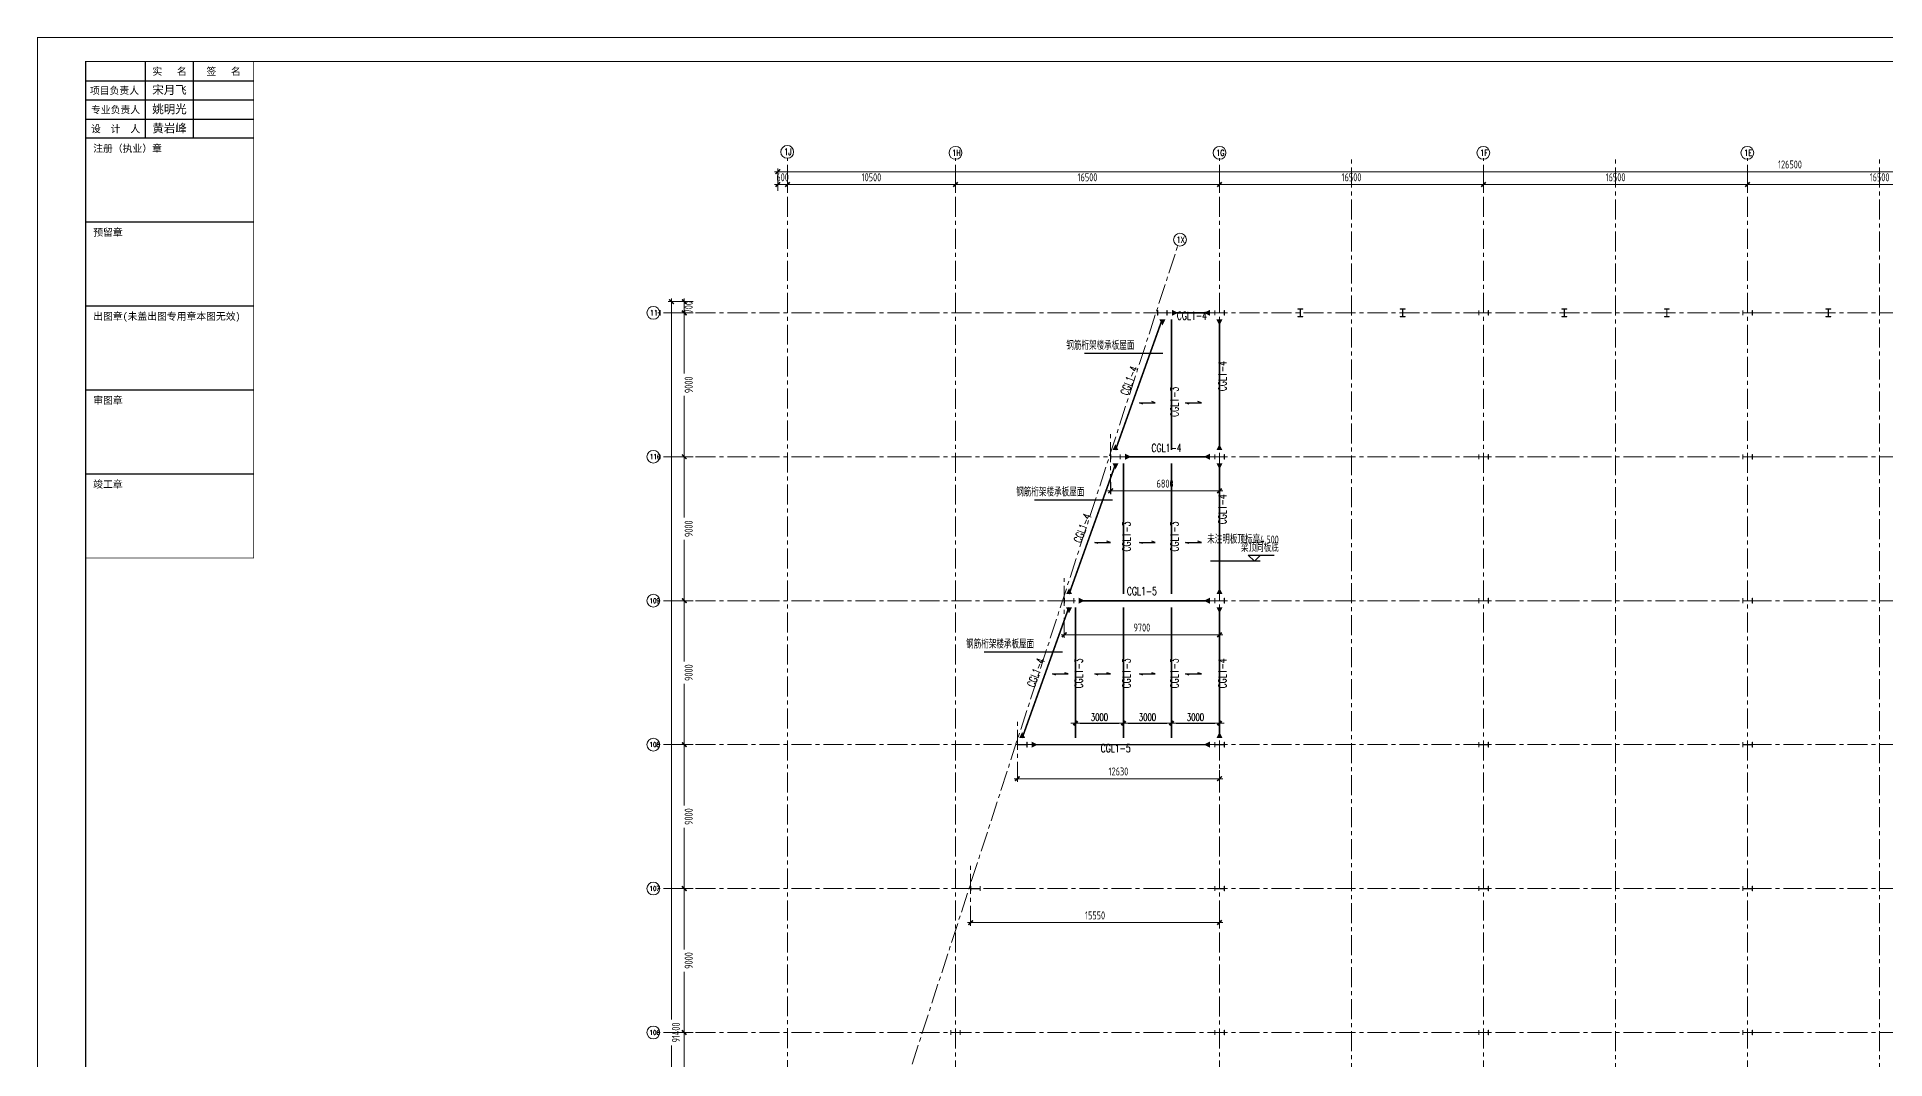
# Model space of a CAD drawing. Extents: x -1201378 to 2367219, y -619313 to 244905.
# Drawn here: x 944244 to 1059733, y 180991 to 244905 of the extents above; entities that cross this region are included whole.
import ezdxf
from ezdxf.enums import TextEntityAlignment as Align

# ---------------------------------------------------------------- set-up
doc = ezdxf.new("R2010")
doc.units = 0
doc.header["$LTSCALE"] = 1000
doc.linetypes.add('CENTER', pattern=[2, 1.25, -0.25, 0.25, -0.25])
doc.layers.get('0').update_dxf_attribs({"linetype": 'CONTINUOUS'})
doc.layers.get('Defpoints').update_dxf_attribs({"linetype": 'CONTINUOUS'})
for name, color, linetype in [('0-cxFrame', 155, 'CONTINUOUS'), ('qianming', 155, 'CONTINUOUS'), ('S-BG', 131, 'CONTINUOUS'), ('S-SLAB-TXT', 2, 'CONTINUOUS')]:
    doc.layers.add(name, color=color, linetype=linetype)
for name, color, linetype, lineweight in [('0-cxText', 131, 'CONTINUOUS', 25), ('S-axis', 111, 'CONTINUOUS', 0), ('S-bea', 40, 'CONTINUOUS', 0), ('S-col', 2, 'CONTINUOUS', 0), ('S-dim', 81, 'CONTINUOUS', 0), ('S-dote', 5, 'CENTER', 0), ('THIN', 7, 'CONTINUOUS', 0), ('柱间支撑', 6, 'CENTER', 0)]:
    doc.layers.add(name, color=color, linetype=linetype, lineweight=lineweight)
doc.styles.add('_TCH_AXIS', font='COMPLEX', dxfattribs={"bigfont": 'GBCBIG'})
doc.styles.add('cx_biaoti', font='')
doc.styles.add('cx_tuming', font='simhei.ttf')
doc.styles.add('cx_tuqian1', font='')
doc.styles.add('SS1', font='tj-romans1.shx', dxfattribs={"width": 0.7, "bigfont": 'tj-hztxt1.shx'})
doc.styles.add('TSSD_Dimension', font='tssdeng.shx', dxfattribs={"width": 0.7, "bigfont": 'hztxt.shx'})
doc.styles.add('TSSD_Label', font='tssdeng.shx', dxfattribs={"width": 0.7, "bigfont": 'hztxt.shx'})
doc.styles.add('TSSD_Rein', font='tj-romans1.shx', dxfattribs={"width": 0.7, "bigfont": 'tj-hztxt.shx'})
doc.styles.add('图框宋体', font='', dxfattribs={"width": 0.75})
doc.styles.add('黑体', font='simhei.ttf', dxfattribs={"width": 0.8})
doc.styles.get('cx_biaoti').set_extended_font_data('SimSun')
doc.styles.get('cx_tuqian1').set_extended_font_data('SimSun')
doc.styles.get('图框宋体').set_extended_font_data('SimSun')
doc.dimstyles.new('S-150-ARCHI', dxfattribs={"dimscale": 150, "dimtxt": 3, "dimasz": 2, "dimexe": 2, "dimexo": 2, "dimgap": 1, "dimtad": 1, "dimdec": 0, "dimzin": 0, "dimdsep": 46, "dimtxsty": 'SS1', "dimblk1": 'TT', "dimblk2": 'TT', "dimsah": 1, "dimcen": 1, "dimclrd": 256, "dimclre": 256, "dimclrt": 256, "dimadec": 0, "dimazin": 0, "dimtfac": 1, "dimtdec": 0, "dimtix": 1, "dimtmove": 2, "dimatfit": 0, "dimldrblk": 'TT', "dimfxl": 2, "dimtolj": 1, "dimtzin": 0, "dimarcsym": 0})
doc.dimstyles.new('TSSD_200_200', dxfattribs={"dimtxt": 500, "dimasz": 200, "dimexe": 200, "dimexo": 500, "dimgap": 200, "dimtad": 1, "dimdec": 0, "dimzin": 0, "dimdsep": 46, "dimtxsty": 'TSSD_Dimension', "dimblk": 'ARCHTICK', "dimcen": 0, "dimdle": 200, "dimclrt": 7, "dimadec": 0, "dimazin": 0, "dimtfac": 1, "dimtdec": 0, "dimtix": 1, "dimtmove": 2, "dimatfit": 3, "dimfxl": 1, "dimtolj": 1, "dimtzin": 0, "dimarcsym": 0})

# ---------------------------------------------------------------- blocks, each defined once
blk = doc.blocks.new('zjcx_lan_xinxi(Dragon)')
for p, q in [((7000, -3200), (0, -3200)), ((7000, -6700), (0, -6700)), ((7000, -10200), (0, -10200)), ((7000, -13700), (0, -13700)), ((7000, -17200), (0, -17200))]:
    blk.add_line(p, q)
at = {"const_width": 25}
blk.add_lwpolyline([(0, -20700), (7000, -20700), (7000, 0), (0, 0)], close=True, dxfattribs=at)
for points in [[(2500, -3200), (2500, 0)], [(4500, -3200), (4500, 0)], [(0, -800), (7000, -800)], [(0, -1600), (7000, -1600)], [(0, -2400), (7000, -2400)]]:
    blk.add_lwpolyline(points)
for points in [[(7000, -3200), (7000, 0)], [(0, -3200), (7000, -3200)], [(0, -20700), (7000, -20700), (7000, -3200)], [(0, -20700), (7000, -20700)]]:
    blk.add_lwpolyline(points, dxfattribs=at)
at = {"style": '图框宋体'}
for s, p in [('实   名', (3500, -400)), ('签   名', (5750, -400)), ('项目负责人', (1204, -1200)), ('专业负责人', (1250, -2000)), ('设  计  人', (1250, -2800))]:
    blk.add_text(s, height=300, dxfattribs=at).set_placement(p, align=Align.MIDDLE)
for s, p in [('注册（执业）章', (318, -3771)), ('预留章', (318, -7271)), ('出图章(未盖出图专用章本图无效)', (318, -10771)), ('审图章', (318, -14271)), ('竣工章', (318, -17771))]:
    blk.add_text(s, height=300, dxfattribs=at).set_placement(p)
blk = doc.blocks.new('T-信息(Dragon)')
at = {"layer": '0-cxFrame'}
blk.add_blockref('zjcx_lan_xinxi(Dragon)', (0, 0), dxfattribs=at)
at = {"layer": 'qianming', "color": 3, "style": 'cx_biaoti'}
for s, p in [('宋月飞', (3497, -1185)), ('姚明光', (3497, -1985)), ('黄岩峰', (3497, -2785))]:
    blk.add_text(s, height=350, dxfattribs=at).set_placement(p, align=Align.MIDDLE_CENTER)
blk = doc.blocks.new('TK22.A0 L(Dragon)')
at = {"layer": '0-cxFrame', "color": 7, "const_width": 0.5}
blk.add_lwpolyline([(0, 0), (-1486, 0), (-1486, 841), (0, 841)], close=True, dxfattribs=at)
at = {"layer": '0-cxFrame', "const_width": 0.5}
blk.add_lwpolyline([(-80, 10), (-1466, 10), (-1466, 831), (-80, 831)], close=True, dxfattribs=at)
at = {"layer": '0-cxFrame', "xscale": 0.009999999999999998, "yscale": 0.009999999999999998, "zscale": 0.009999999999999998}
blk.add_blockref('T-信息(Dragon)', (-1466, 831), dxfattribs=at)
at = {"style": '黑体', "flags": 4}
blk.add_attdef('图幅', text='', height=3.3, dxfattribs=at).set_placement((-40, 3), align=Align.RIGHT)
at = {"layer": '0-cxText', "flags": 4}
for tag, height, style, p in [('建设单位', 3.5, 'cx_tuming', (-45, 240)), ('项目名称', 3.5, 'cx_tuming', (-45, 210)), ('子项名称', 3.5, 'cx_tuming', (-45, 180)), ('工程编号', 3.3, 'cx_tuqian1', (-35, 165)), ('图名1', 3.5, 'cx_tuming', (-45, 87)), ('图名2', 3.5, 'cx_tuming', (-45, 79)), ('图名3', 3.5, 'cx_tuming', (-45, 71)), ('出图日期', 3.3, 'cx_tuqian1', (-39, 60)), ('专业', 3.3, 'cx_tuqian1', (-55, 52)), ('图号', 3.3, 'cx_tuqian1', (-55, 44)), ('版次', 3.3, 'cx_tuqian1', (-20, 44))]:
    blk.add_attdef(tag, text='', height=height, dxfattribs=dict(at, style=style)).set_placement(p, align=Align.MIDDLE)
at = {"layer": 'Defpoints', "color": 6, "flags": 4}
for tag, height, style, p in [('tufu', 3.3, '黑体', (-12, 12)), ('dwfname', 4, 'cx_tuqian1', (-80, 3))]:
    blk.add_attdef(tag, text='', height=height, dxfattribs=dict(at, style=style)).set_placement(p, align=Align.RIGHT)
blk = doc.blocks.new('_FZH')
at = {"layer": 'S-col'}
blk.add_lwpolyline([(-0.37, -0.19), (-0.37, 0.19), (-0.36, 0.19), (-0.36, 0), (0.36, 0), (0.36, 0.19), (0.38, 0.19), (0.38, -0.19), (0.36, -0.19), (0.36, -0.01), (-0.36, -0.01), (-0.36, -0.19)], close=True, dxfattribs=at)
blk = doc.blocks.new('w4234324')
at = {"layer": 'S-col', "xscale": 800.0000000000005, "yscale": 800.0000000000005, "zscale": 800.0000000000005}
for p in [(-230523, 831820), (-226954, 831820), (-210454, 831820), (-193954, 831820), (-177454, 831820), (-160954, 831820), (-144454, 831820), (-233454, 822820), (-226954, 822820), (-210454, 822820), (-193954, 822820), (-177454, 822820), (-160954, 822820), (-144454, 822820), (-236354, 813820), (-226954, 813820), (-210454, 813820), (-193954, 813820), (-177454, 813820), (-160954, 813820), (-144454, 813820), (-239284, 804820), (-226954, 804820), (-210454, 804820), (-193954, 804820), (-177454, 804820), (-160954, 804820), (-144454, 804820), (-242204, 795820), (-226954, 795820), (-210454, 795820), (-193954, 795820), (-177454, 795820), (-160954, 795820), (-144454, 795820), (-243454, 786820), (-226954, 786820), (-210454, 786820), (-193954, 786820), (-177454, 786820), (-160954, 786820), (-144454, 786820), (-248054, 777820), (-243454, 777820), (-226954, 777820), (-210454, 777820), (-193954, 777820), (-177454, 777820), (-160954, 777820), (-144454, 777820), (-250954, 768820), (-243454, 768820), (-226954, 768820), (-210454, 768820), (-193954, 768820), (-177454, 768820), (-160954, 768820), (-144454, 768820), (-253754, 759820), (-243454, 759820), (-226954, 759820), (-210454, 759820), (-193954, 759820), (-177454, 759820), (-160954, 759820), (-144454, 759820), (-253954, 750820), (-243454, 750820), (-226954, 750820), (-210454, 750820), (-193954, 750820), (-177454, 750820), (-160954, 750820), (-144454, 750820), (-253954, 741820), (-243454, 741820), (-226954, 741820), (-210454, 741820), (-193954, 741820), (-177454, 741820), (-160954, 741820), (-144454, 741820)]:
    blk.add_blockref('_FZH', p, dxfattribs=at)
blk = doc.blocks.new('_ArchTick')
at = {"color": 0, "linetype": 'ByBlock', "const_width": 0.5}
blk.add_lwpolyline([(-0.71, -0.71), (0.71, 0.71)], dxfattribs=at)
blk = doc.blocks.new('*D2986')
at = {"layer": 'Defpoints', "color": 0, "transparency": 16777216}
for p in [(-215303, 70027), (-214244, 70027), (-214244, 61027)]:
    blk.add_point(p, dxfattribs=at)
at = {"layer": 'S-axis', "color": 0, "lineweight": -2, "transparency": 16777216}
for p, q in [((-214744, 70027), (-215503, 70027)), ((-215303, 70227), (-215303, 66225)), ((-215303, 60827), (-215303, 64829)), ((-214744, 61027), (-215503, 61027))]:
    blk.add_line(p, q, dxfattribs=at)
at = {"layer": 'S-axis', "color": 0, "lineweight": -2, "transparency": 16777216, "xscale": 200, "yscale": 200, "zscale": 200}
for p, rotation in [((-215303, 70027), 90), ((-215303, 61027), 270)]:
    blk.add_blockref('_ArchTick', p, dxfattribs=dict(at, rotation=rotation))
at = {"layer": 'S-axis', "color": 7, "transparency": 16777216, "insert": (-215028, 65527), "char_height": 500, "attachment_point": 5, "rotation": 90, "style": 'TSSD_Dimension'}
blk.add_mtext('\\A1;9000', dxfattribs=at)
blk = doc.blocks.new('*D2987')
at = {"layer": 'Defpoints', "color": 0, "transparency": 16777216}
for p in [(-215303, 79027), (-214244, 79027), (-214244, 70027)]:
    blk.add_point(p, dxfattribs=at)
at = {"layer": 'S-axis', "color": 0, "lineweight": -2, "transparency": 16777216}
for p, q in [((-214744, 79027), (-215503, 79027)), ((-215303, 79227), (-215303, 75225)), ((-215303, 69827), (-215303, 73829)), ((-214744, 70027), (-215503, 70027))]:
    blk.add_line(p, q, dxfattribs=at)
at = {"layer": 'S-axis', "color": 0, "lineweight": -2, "transparency": 16777216, "xscale": 200, "yscale": 200, "zscale": 200}
for p, rotation in [((-215303, 79027), 90), ((-215303, 70027), 270)]:
    blk.add_blockref('_ArchTick', p, dxfattribs=dict(at, rotation=rotation))
at = {"layer": 'S-axis', "color": 7, "transparency": 16777216, "insert": (-215028, 74527), "char_height": 500, "attachment_point": 5, "rotation": 90, "style": 'TSSD_Dimension'}
blk.add_mtext('\\A1;9000', dxfattribs=at)
blk = doc.blocks.new('*D2988')
at = {"layer": 'Defpoints', "color": 0, "transparency": 16777216}
for p in [(-215303, 88027), (-214244, 88027), (-214244, 79027)]:
    blk.add_point(p, dxfattribs=at)
at = {"layer": 'S-axis', "color": 0, "lineweight": -2, "transparency": 16777216}
for p, q in [((-214744, 88027), (-215503, 88027)), ((-215303, 88227), (-215303, 84225)), ((-215303, 78827), (-215303, 82829)), ((-214744, 79027), (-215503, 79027))]:
    blk.add_line(p, q, dxfattribs=at)
at = {"layer": 'S-axis', "color": 0, "lineweight": -2, "transparency": 16777216, "xscale": 200, "yscale": 200, "zscale": 200}
for p, rotation in [((-215303, 88027), 90), ((-215303, 79027), 270)]:
    blk.add_blockref('_ArchTick', p, dxfattribs=dict(at, rotation=rotation))
at = {"layer": 'S-axis', "color": 7, "transparency": 16777216, "insert": (-215028, 83527), "char_height": 500, "attachment_point": 5, "rotation": 90, "style": 'TSSD_Dimension'}
blk.add_mtext('\\A1;9000', dxfattribs=at)
blk = doc.blocks.new('*D2989')
at = {"layer": 'Defpoints', "color": 0, "transparency": 16777216}
for p in [(-215303, 97027), (-214244, 97027), (-214244, 88027)]:
    blk.add_point(p, dxfattribs=at)
at = {"layer": 'S-axis', "color": 0, "lineweight": -2, "transparency": 16777216}
for p, q in [((-214744, 97027), (-215503, 97027)), ((-215303, 97227), (-215303, 93225)), ((-215303, 87827), (-215303, 91829)), ((-214744, 88027), (-215503, 88027))]:
    blk.add_line(p, q, dxfattribs=at)
at = {"layer": 'S-axis', "color": 0, "lineweight": -2, "transparency": 16777216, "xscale": 200, "yscale": 200, "zscale": 200}
for p, rotation in [((-215303, 97027), 90), ((-215303, 88027), 270)]:
    blk.add_blockref('_ArchTick', p, dxfattribs=dict(at, rotation=rotation))
at = {"layer": 'S-axis', "color": 7, "transparency": 16777216, "insert": (-215028, 92527), "char_height": 500, "attachment_point": 5, "rotation": 90, "style": 'TSSD_Dimension'}
blk.add_mtext('\\A1;9000', dxfattribs=at)
blk = doc.blocks.new('*D2990')
at = {"layer": 'Defpoints', "color": 0, "transparency": 16777216}
for p in [(-215303, 106027), (-214244, 106027), (-214244, 97027)]:
    blk.add_point(p, dxfattribs=at)
at = {"layer": 'S-axis', "color": 0, "lineweight": -2, "transparency": 16777216}
for p, q in [((-214744, 106027), (-215503, 106027)), ((-215303, 106227), (-215303, 102225)), ((-215303, 96827), (-215303, 100829)), ((-214744, 97027), (-215503, 97027))]:
    blk.add_line(p, q, dxfattribs=at)
at = {"layer": 'S-axis', "color": 0, "lineweight": -2, "transparency": 16777216, "xscale": 200, "yscale": 200, "zscale": 200}
for p, rotation in [((-215303, 106027), 90), ((-215303, 97027), 270)]:
    blk.add_blockref('_ArchTick', p, dxfattribs=dict(at, rotation=rotation))
at = {"layer": 'S-axis', "color": 7, "transparency": 16777216, "insert": (-215028, 101527), "char_height": 500, "attachment_point": 5, "rotation": 90, "style": 'TSSD_Dimension'}
blk.add_mtext('\\A1;9000', dxfattribs=at)
blk = doc.blocks.new('*D2991')
at = {"layer": 'Defpoints', "color": 0, "transparency": 16777216}
for p in [(-215303, 115027), (-214244, 115027), (-214244, 106027)]:
    blk.add_point(p, dxfattribs=at)
at = {"layer": 'S-axis', "color": 0, "lineweight": -2, "transparency": 16777216}
for p, q in [((-214744, 115027), (-215503, 115027)), ((-215303, 115227), (-215303, 111225)), ((-215303, 105827), (-215303, 109829)), ((-214744, 106027), (-215503, 106027))]:
    blk.add_line(p, q, dxfattribs=at)
at = {"layer": 'S-axis', "color": 0, "lineweight": -2, "transparency": 16777216, "xscale": 200, "yscale": 200, "zscale": 200}
for p, rotation in [((-215303, 115027), 90), ((-215303, 106027), 270)]:
    blk.add_blockref('_ArchTick', p, dxfattribs=dict(at, rotation=rotation))
at = {"layer": 'S-axis', "color": 7, "transparency": 16777216, "insert": (-215028, 110527), "char_height": 500, "attachment_point": 5, "rotation": 90, "style": 'TSSD_Dimension'}
blk.add_mtext('\\A1;9000', dxfattribs=at)
blk = doc.blocks.new('*D2992')
at = {"layer": 'Defpoints', "color": 0, "transparency": 16777216}
for p in [(-215303, 115727), (-214244, 115727), (-214244, 115027)]:
    blk.add_point(p, dxfattribs=at)
at = {"layer": 'S-axis', "color": 0, "lineweight": -2, "transparency": 16777216}
for p, q in [((-214744, 115727), (-215503, 115727)), ((-215303, 114827), (-215303, 115927)), ((-214744, 115027), (-215503, 115027))]:
    blk.add_line(p, q, dxfattribs=at)
at = {"layer": 'S-axis', "color": 0, "lineweight": -2, "transparency": 16777216, "xscale": 200, "yscale": 200, "zscale": 200}
for p, rotation in [((-215303, 115727), 90), ((-215303, 115027), 270)]:
    blk.add_blockref('_ArchTick', p, dxfattribs=dict(at, rotation=rotation))
at = {"layer": 'S-axis', "color": 7, "transparency": 16777216, "insert": (-215028, 115377), "char_height": 500, "attachment_point": 5, "rotation": 90, "style": 'TSSD_Dimension'}
blk.add_mtext('\\A1;700', dxfattribs=at)
blk = doc.blocks.new('*D2993')
at = {"layer": 'Defpoints', "color": 0, "transparency": 16777216}
for p in [(-208858, 123054), (-209458, 122147), (-208858, 122147)]:
    blk.add_point(p, dxfattribs=at)
at = {"layer": 'S-axis', "color": 0, "lineweight": -2, "transparency": 16777216}
for p, q in [((-209458, 123054), (-209658, 123054)), ((-209458, 122647), (-209458, 123254)), ((-209458, 123054), (-208858, 123054)), ((-208858, 122647), (-208858, 123254)), ((-208858, 123054), (-208658, 123054))]:
    blk.add_line(p, q, dxfattribs=at)
at = {"layer": 'S-axis', "color": 0, "lineweight": -2, "transparency": 16777216, "xscale": 200, "yscale": 200, "zscale": 200}
blk.add_blockref('_ArchTick', (-209458, 123054), dxfattribs=at)
at = {"layer": 'S-axis', "color": 0, "lineweight": -2, "transparency": 16777216, "xscale": 200, "yscale": 200, "zscale": 200, "rotation": 180}
blk.add_blockref('_ArchTick', (-208858, 123054), dxfattribs=at)
at = {"layer": 'S-axis', "color": 7, "transparency": 16777216, "insert": (-209158, 123504), "char_height": 500, "attachment_point": 5, "style": 'TSSD_Dimension'}
blk.add_mtext('\\A1;600', dxfattribs=at)
blk = doc.blocks.new('*D2994')
at = {"layer": 'Defpoints', "color": 0, "transparency": 16777216}
for p in [(-198358, 123054), (-208858, 122147), (-198358, 122147)]:
    blk.add_point(p, dxfattribs=at)
at = {"layer": 'S-axis', "color": 0, "lineweight": -2, "transparency": 16777216}
for p, q in [((-209058, 123054), (-198158, 123054)), ((-208858, 122647), (-208858, 123254)), ((-198358, 122647), (-198358, 123254))]:
    blk.add_line(p, q, dxfattribs=at)
at = {"layer": 'S-axis', "color": 0, "lineweight": -2, "transparency": 16777216, "xscale": 200, "yscale": 200, "zscale": 200, "rotation": 180}
blk.add_blockref('_ArchTick', (-208858, 123054), dxfattribs=at)
at = {"layer": 'S-axis', "color": 0, "lineweight": -2, "transparency": 16777216, "xscale": 200, "yscale": 200, "zscale": 200}
blk.add_blockref('_ArchTick', (-198358, 123054), dxfattribs=at)
at = {"layer": 'S-axis', "color": 7, "transparency": 16777216, "insert": (-203608, 123504), "char_height": 500, "attachment_point": 5, "style": 'TSSD_Dimension'}
blk.add_mtext('\\A1;10500', dxfattribs=at)
blk = doc.blocks.new('*D2995')
at = {"layer": 'Defpoints', "color": 0, "transparency": 16777216}
for p in [(-181858, 123054), (-198358, 122147), (-181858, 122147)]:
    blk.add_point(p, dxfattribs=at)
at = {"layer": 'S-axis', "color": 0, "lineweight": -2, "transparency": 16777216}
for p, q in [((-198558, 123054), (-181658, 123054)), ((-198358, 122647), (-198358, 123254)), ((-181858, 122647), (-181858, 123254))]:
    blk.add_line(p, q, dxfattribs=at)
at = {"layer": 'S-axis', "color": 0, "lineweight": -2, "transparency": 16777216, "xscale": 200, "yscale": 200, "zscale": 200, "rotation": 180}
blk.add_blockref('_ArchTick', (-198358, 123054), dxfattribs=at)
at = {"layer": 'S-axis', "color": 0, "lineweight": -2, "transparency": 16777216, "xscale": 200, "yscale": 200, "zscale": 200}
blk.add_blockref('_ArchTick', (-181858, 123054), dxfattribs=at)
at = {"layer": 'S-axis', "color": 7, "transparency": 16777216, "insert": (-190108, 123504), "char_height": 500, "attachment_point": 5, "style": 'TSSD_Dimension'}
blk.add_mtext('\\A1;16500', dxfattribs=at)
blk = doc.blocks.new('*D2996')
at = {"layer": 'Defpoints', "color": 0, "transparency": 16777216}
for p in [(-165358, 123054), (-181858, 122147), (-165358, 122147)]:
    blk.add_point(p, dxfattribs=at)
at = {"layer": 'S-axis', "color": 0, "lineweight": -2, "transparency": 16777216}
for p, q in [((-182058, 123054), (-165158, 123054)), ((-181858, 122647), (-181858, 123254)), ((-165358, 122647), (-165358, 123254))]:
    blk.add_line(p, q, dxfattribs=at)
at = {"layer": 'S-axis', "color": 0, "lineweight": -2, "transparency": 16777216, "xscale": 200, "yscale": 200, "zscale": 200, "rotation": 180}
blk.add_blockref('_ArchTick', (-181858, 123054), dxfattribs=at)
at = {"layer": 'S-axis', "color": 0, "lineweight": -2, "transparency": 16777216, "xscale": 200, "yscale": 200, "zscale": 200}
blk.add_blockref('_ArchTick', (-165358, 123054), dxfattribs=at)
at = {"layer": 'S-axis', "color": 7, "transparency": 16777216, "insert": (-173608, 123504), "char_height": 500, "attachment_point": 5, "style": 'TSSD_Dimension'}
blk.add_mtext('\\A1;16500', dxfattribs=at)
blk = doc.blocks.new('*D2997')
at = {"layer": 'Defpoints', "color": 0, "transparency": 16777216}
for p in [(-148858, 123054), (-165358, 122147), (-148858, 122147)]:
    blk.add_point(p, dxfattribs=at)
at = {"layer": 'S-axis', "color": 0, "lineweight": -2, "transparency": 16777216}
for p, q in [((-165558, 123054), (-148658, 123054)), ((-165358, 122647), (-165358, 123254)), ((-148858, 122647), (-148858, 123254))]:
    blk.add_line(p, q, dxfattribs=at)
at = {"layer": 'S-axis', "color": 0, "lineweight": -2, "transparency": 16777216, "xscale": 200, "yscale": 200, "zscale": 200, "rotation": 180}
blk.add_blockref('_ArchTick', (-165358, 123054), dxfattribs=at)
at = {"layer": 'S-axis', "color": 0, "lineweight": -2, "transparency": 16777216, "xscale": 200, "yscale": 200, "zscale": 200}
blk.add_blockref('_ArchTick', (-148858, 123054), dxfattribs=at)
at = {"layer": 'S-axis', "color": 7, "transparency": 16777216, "insert": (-157108, 123504), "char_height": 500, "attachment_point": 5, "style": 'TSSD_Dimension'}
blk.add_mtext('\\A1;16500', dxfattribs=at)
blk = doc.blocks.new('*D2998')
at = {"layer": 'Defpoints', "color": 0, "transparency": 16777216}
for p in [(-132358, 123054), (-148858, 122147), (-132358, 122147)]:
    blk.add_point(p, dxfattribs=at)
at = {"layer": 'S-axis', "color": 0, "lineweight": -2, "transparency": 16777216}
for p, q in [((-149058, 123054), (-132158, 123054)), ((-148858, 122647), (-148858, 123254)), ((-132358, 122647), (-132358, 123254))]:
    blk.add_line(p, q, dxfattribs=at)
at = {"layer": 'S-axis', "color": 0, "lineweight": -2, "transparency": 16777216, "xscale": 200, "yscale": 200, "zscale": 200, "rotation": 180}
blk.add_blockref('_ArchTick', (-148858, 123054), dxfattribs=at)
at = {"layer": 'S-axis', "color": 0, "lineweight": -2, "transparency": 16777216, "xscale": 200, "yscale": 200, "zscale": 200}
blk.add_blockref('_ArchTick', (-132358, 123054), dxfattribs=at)
at = {"layer": 'S-axis', "color": 7, "transparency": 16777216, "insert": (-140608, 123504), "char_height": 500, "attachment_point": 5, "style": 'TSSD_Dimension'}
blk.add_mtext('\\A1;16500', dxfattribs=at)
blk = doc.blocks.new('*D3019')
at = {"layer": 'Defpoints', "color": 0, "transparency": 16777216}
for p in [(-82958, 123854), (-209458, 122247), (-82958, 122247)]:
    blk.add_point(p, dxfattribs=at)
at = {"layer": 'S-axis', "color": 0, "lineweight": -2, "transparency": 16777216}
for p, q in [((-209658, 123854), (-82758, 123854)), ((-209458, 122747), (-209458, 124054)), ((-82958, 122747), (-82958, 124054))]:
    blk.add_line(p, q, dxfattribs=at)
at = {"layer": 'S-axis', "color": 0, "lineweight": -2, "transparency": 16777216, "xscale": 200, "yscale": 200, "zscale": 200, "rotation": 180}
blk.add_blockref('_ArchTick', (-209458, 123854), dxfattribs=at)
at = {"layer": 'S-axis', "color": 0, "lineweight": -2, "transparency": 16777216, "xscale": 200, "yscale": 200, "zscale": 200}
blk.add_blockref('_ArchTick', (-82958, 123854), dxfattribs=at)
at = {"layer": 'S-axis', "color": 7, "transparency": 16777216, "insert": (-146208, 124304), "char_height": 500, "attachment_point": 5, "style": 'TSSD_Dimension'}
blk.add_mtext('\\A1;126500', dxfattribs=at)
blk = doc.blocks.new('*D3020')
at = {"layer": 'Defpoints', "color": 0, "transparency": 16777216}
for p in [(-216103, 115727), (-214344, 115727), (-214344, 24327)]:
    blk.add_point(p, dxfattribs=at)
at = {"layer": 'S-axis', "color": 0, "lineweight": -2, "transparency": 16777216}
for p, q in [((-214844, 115727), (-216303, 115727)), ((-216103, 115927), (-216103, 70833)), ((-216103, 24127), (-216103, 69221)), ((-214844, 24327), (-216303, 24327))]:
    blk.add_line(p, q, dxfattribs=at)
at = {"layer": 'S-axis', "color": 0, "lineweight": -2, "transparency": 16777216, "xscale": 200, "yscale": 200, "zscale": 200}
for p, rotation in [((-216103, 115727), 90), ((-216103, 24327), 270)]:
    blk.add_blockref('_ArchTick', p, dxfattribs=dict(at, rotation=rotation))
at = {"layer": 'S-axis', "color": 7, "transparency": 16777216, "insert": (-215828, 70027), "char_height": 500, "attachment_point": 5, "rotation": 90, "style": 'TSSD_Dimension'}
blk.add_mtext('\\A1;91400', dxfattribs=at)
blk = doc.blocks.new('*D3035')
at = {"layer": 'Defpoints', "color": 0, "transparency": 16777216}
for p in [(-188658, 104937), (-181858, 104937), (-181858, 103899)]:
    blk.add_point(p, dxfattribs=at)
at = {"layer": 'S-axis', "color": 0, "lineweight": -2, "transparency": 16777216}
for p, q in [((-188658, 104437), (-188658, 103699)), ((-181858, 104437), (-181858, 103699)), ((-188858, 103899), (-181658, 103899))]:
    blk.add_line(p, q, dxfattribs=at)
at = {"layer": 'S-axis', "color": 0, "lineweight": -2, "transparency": 16777216, "xscale": 200, "yscale": 200, "zscale": 200, "rotation": 180}
blk.add_blockref('_ArchTick', (-188658, 103899), dxfattribs=at)
at = {"layer": 'S-axis', "color": 0, "lineweight": -2, "transparency": 16777216, "xscale": 200, "yscale": 200, "zscale": 200}
blk.add_blockref('_ArchTick', (-181858, 103899), dxfattribs=at)
at = {"layer": 'S-axis', "color": 7, "transparency": 16777216, "insert": (-185258, 104349), "char_height": 500, "attachment_point": 5, "style": 'TSSD_Dimension'}
blk.add_mtext('\\A1;6800', dxfattribs=at)
blk = doc.blocks.new('*D3036')
at = {"layer": 'Defpoints', "color": 0, "transparency": 16777216}
for p in [(-191558, 95937), (-181858, 95937), (-181858, 94899)]:
    blk.add_point(p, dxfattribs=at)
at = {"layer": 'S-axis', "color": 0, "lineweight": -2, "transparency": 16777216}
for p, q in [((-191758, 94899), (-181658, 94899)), ((-191558, 95437), (-191558, 94699)), ((-181858, 95437), (-181858, 94699))]:
    blk.add_line(p, q, dxfattribs=at)
at = {"layer": 'S-axis', "color": 0, "lineweight": -2, "transparency": 16777216, "xscale": 200, "yscale": 200, "zscale": 200, "rotation": 180}
blk.add_blockref('_ArchTick', (-191558, 94899), dxfattribs=at)
at = {"layer": 'S-axis', "color": 0, "lineweight": -2, "transparency": 16777216, "xscale": 200, "yscale": 200, "zscale": 200}
blk.add_blockref('_ArchTick', (-181858, 94899), dxfattribs=at)
at = {"layer": 'S-axis', "color": 7, "transparency": 16777216, "insert": (-186708, 95349), "char_height": 500, "attachment_point": 5, "style": 'TSSD_Dimension'}
blk.add_mtext('\\A1;9700', dxfattribs=at)
blk = doc.blocks.new('*D3037')
at = {"layer": 'Defpoints', "color": 0, "transparency": 16777216}
for p in [(-194488, 86937), (-181858, 86937), (-181858, 85899)]:
    blk.add_point(p, dxfattribs=at)
at = {"layer": 'S-axis', "color": 0, "lineweight": -2, "transparency": 16777216}
for p, q in [((-194688, 85899), (-181658, 85899)), ((-194488, 86437), (-194488, 85699)), ((-181858, 86437), (-181858, 85699))]:
    blk.add_line(p, q, dxfattribs=at)
at = {"layer": 'S-axis', "color": 0, "lineweight": -2, "transparency": 16777216, "xscale": 200, "yscale": 200, "zscale": 200, "rotation": 180}
blk.add_blockref('_ArchTick', (-194488, 85899), dxfattribs=at)
at = {"layer": 'S-axis', "color": 0, "lineweight": -2, "transparency": 16777216, "xscale": 200, "yscale": 200, "zscale": 200}
blk.add_blockref('_ArchTick', (-181858, 85899), dxfattribs=at)
at = {"layer": 'S-axis', "color": 7, "transparency": 16777216, "insert": (-188173, 86349), "char_height": 500, "attachment_point": 5, "style": 'TSSD_Dimension'}
blk.add_mtext('\\A1;12630', dxfattribs=at)
blk = doc.blocks.new('*D3038')
at = {"layer": 'Defpoints', "color": 0, "transparency": 16777216}
for p in [(-197408, 77937), (-181858, 77937), (-181858, 76899)]:
    blk.add_point(p, dxfattribs=at)
at = {"layer": 'S-axis', "color": 0, "lineweight": -2, "transparency": 16777216}
for p, q in [((-197408, 77437), (-197408, 76699)), ((-181858, 77437), (-181858, 76699)), ((-197608, 76899), (-181658, 76899))]:
    blk.add_line(p, q, dxfattribs=at)
at = {"layer": 'S-axis', "color": 0, "lineweight": -2, "transparency": 16777216, "xscale": 200, "yscale": 200, "zscale": 200, "rotation": 180}
blk.add_blockref('_ArchTick', (-197408, 76899), dxfattribs=at)
at = {"layer": 'S-axis', "color": 0, "lineweight": -2, "transparency": 16777216, "xscale": 200, "yscale": 200, "zscale": 200}
blk.add_blockref('_ArchTick', (-181858, 76899), dxfattribs=at)
at = {"layer": 'S-axis', "color": 7, "transparency": 16777216, "insert": (-189633, 77349), "char_height": 500, "attachment_point": 5, "style": 'TSSD_Dimension'}
blk.add_mtext('\\A1;15550', dxfattribs=at)
blk = doc.blocks.new('TT')
blk.add_line((-0.97, 0), (0.97, 0))
at = {"const_width": 0.45}
blk.add_lwpolyline([(-0.44, -0.44), (0.44, 0.44)], dxfattribs=at)
blk = doc.blocks.new('*D6881')
at = {"layer": 'Defpoints', "color": 0, "transparency": 16777216}
for p in [(1009142, 201067), (1012142, 201995), (1012142, 201067)]:
    blk.add_point(p, dxfattribs=at)
at = {"layer": 'S-dim', "lineweight": -2, "transparency": 16777216}
for p, q in [((1009142, 201367), (1009142, 202295)), ((1012142, 201367), (1012142, 202295)), ((1009442, 201995), (1011842, 201995))]:
    blk.add_line(p, q, dxfattribs=at)
at = {"layer": 'S-dim', "lineweight": -2, "transparency": 16777216, "xscale": 300, "yscale": 300, "zscale": 300, "rotation": 180}
blk.add_blockref('TT', (1009142, 201995), dxfattribs=at)
at = {"layer": 'S-dim', "lineweight": -2, "transparency": 16777216, "xscale": 300, "yscale": 300, "zscale": 300}
blk.add_blockref('TT', (1012142, 201995), dxfattribs=at)
at = {"layer": 'S-dim', "transparency": 16777216, "insert": (1010642, 202370), "char_height": 450, "attachment_point": 5, "style": 'SS1'}
blk.add_mtext('\\A1;3000', dxfattribs=at)
blk = doc.blocks.new('*D6882')
at = {"layer": 'Defpoints', "color": 0, "transparency": 16777216}
for p in [(1012142, 201067), (1015142, 201995), (1015142, 201067)]:
    blk.add_point(p, dxfattribs=at)
at = {"layer": 'S-dim', "lineweight": -2, "transparency": 16777216}
for p, q in [((1012142, 201367), (1012142, 202295)), ((1015142, 201367), (1015142, 202295)), ((1012442, 201995), (1014842, 201995))]:
    blk.add_line(p, q, dxfattribs=at)
at = {"layer": 'S-dim', "lineweight": -2, "transparency": 16777216, "xscale": 300, "yscale": 300, "zscale": 300, "rotation": 180}
blk.add_blockref('TT', (1012142, 201995), dxfattribs=at)
at = {"layer": 'S-dim', "lineweight": -2, "transparency": 16777216, "xscale": 300, "yscale": 300, "zscale": 300}
blk.add_blockref('TT', (1015142, 201995), dxfattribs=at)
at = {"layer": 'S-dim', "transparency": 16777216, "insert": (1013642, 202370), "char_height": 450, "attachment_point": 5, "style": 'SS1'}
blk.add_mtext('\\A1;3000', dxfattribs=at)
blk = doc.blocks.new('*D6883')
at = {"layer": 'Defpoints', "color": 0, "transparency": 16777216}
for p in [(1015142, 201067), (1018142, 201995), (1018142, 201067)]:
    blk.add_point(p, dxfattribs=at)
at = {"layer": 'S-dim', "lineweight": -2, "transparency": 16777216}
for p, q in [((1015142, 201367), (1015142, 202295)), ((1018142, 201367), (1018142, 202295)), ((1015442, 201995), (1017842, 201995))]:
    blk.add_line(p, q, dxfattribs=at)
at = {"layer": 'S-dim', "lineweight": -2, "transparency": 16777216, "xscale": 300, "yscale": 300, "zscale": 300, "rotation": 180}
blk.add_blockref('TT', (1015142, 201995), dxfattribs=at)
at = {"layer": 'S-dim', "lineweight": -2, "transparency": 16777216, "xscale": 300, "yscale": 300, "zscale": 300}
blk.add_blockref('TT', (1018142, 201995), dxfattribs=at)
at = {"layer": 'S-dim', "transparency": 16777216, "insert": (1016642, 202370), "char_height": 450, "attachment_point": 5, "style": 'SS1'}
blk.add_mtext('\\A1;3000', dxfattribs=at)
blk = doc.blocks.new('1#轴网')
at = {"layer": 'S-axis'}
for centre in [(-208871.4, 125094.1), (-198353.4, 125033.1), (-181853.4, 125033.1), (-165373.4, 125033.1), (-148873.4, 125033.1), (-184329.1, 119599.4), (-217234.2, 115028.1), (-217234.2, 106028.1), (-217234.2, 97028.1), (-217234.2, 88028.1), (-217234.2, 79028.1), (-217234.2, 70028.1)]:
    blk.add_circle(centre, 400, dxfattribs=at)
at = {"layer": 'S-dote'}
for p, q in [((-208858.4, 19038.1), (-208858.4, 124694.3)), ((-198358.5, 19033), (-198358.5, 124689.3)), ((-181858.5, 19033.1), (-181858.5, 124689.3)), ((-173608.5, 18867), (-173608.5, 124689.3)), ((-165358.5, 19033.1), (-165358.5, 124689.3)), ((-157108.5, 18867), (-157108.5, 124689.3)), ((-148858.5, 19032.5), (-148858.5, 124689.3)), ((-140608.5, 18867), (-140608.5, 124689.3)), ((-99358.5, 115027), (-216950.7, 115027)), ((-188658.5, 103697), (-188658.5, 107487)), ((-99358.5, 106027), (-216950.7, 106027)), ((-191558.5, 94697), (-191558.5, 98487)), ((-99358.5, 97027), (-216950.7, 97027)), ((-194488.5, 85697), (-194488.5, 89487)), ((-99358.5, 88027), (-216950.7, 88027)), ((-197408.5, 76697), (-197408.5, 80487)), ((-99358.5, 79027), (-216950.7, 79027)), ((-99358.5, 70027), (-216950.7, 70027))]:
    blk.add_line(p, q, dxfattribs=at)
blk.add_lwpolyline([(-210946, 37609.6), (-184459.5, 119241.7)], dxfattribs=at)
at = {"layer": 'S-axis', "style": '_TCH_AXIS', "width": 0.705882}
for s, height, p in [('1J', 421.66, (-209055.6, 124883.3)), ('1H', 362.68, (-198566.7, 124851.8)), ('1G', 374.97, (-182061.3, 124845.6)), ('1F', 387.75, (-165575.4, 124839.2)), ('1E', 387.75, (-149075.4, 124839.2)), ('1X', 374.97, (-184537.1, 119411.9)), ('111', 339.64, (-217456.8, 114858.3)), ('110', 313.67, (-217466.1, 105871.3)), ('109', 290.63, (-217473.5, 96882.8)), ('108', 290.63, (-217473.5, 87882.8)), ('107', 290.63, (-217473.5, 78882.8)), ('106', 290.63, (-217473.5, 69882.8))]:
    blk.add_text(s, height=height, dxfattribs=at).set_placement(p)
at = {"layer": 'S-axis'}
for p1, p2, distance, picture, middle in [((-209458.5, 122147), (-208858.4, 122147), 906.7, '*D2993', (-209158.4, 123503.7)), ((-209458.5, 122247), (-82958.5, 122247), 1606.7, '*D3019', (-146208.5, 124303.7)), ((-208858.4, 122147), (-198358.5, 122147), 906.7, '*D2994', (-203608.4, 123503.7)), ((-198358.5, 122147), (-181858.5, 122147), 906.7, '*D2995', (-190108.5, 123503.7)), ((-181858.5, 122147), (-165358.5, 122147), 906.7, '*D2996', (-173608.5, 123503.7)), ((-165358.5, 122147), (-148858.5, 122147), 906.7, '*D2997', (-157108.5, 123503.7)), ((-148858.5, 122147), (-132358.5, 122147), 906.7, '*D2998', (-140608.5, 123503.7)), ((-188658.5, 104937), (-181858.5, 104937), -1037.5, '*D3035', (-185258.5, 104349.5)), ((-191558.5, 95937), (-181858.5, 95937), -1037.5, '*D3036', (-186708.5, 95349.5)), ((-194488.5, 86937), (-181858.5, 86937), -1037.5, '*D3037', (-188173.5, 86349.5)), ((-197408.5, 77937), (-181858.5, 77937), -1037.5, '*D3038', (-189633.5, 77349.5))]:
    dim = blk.add_aligned_dim(p1=p1, p2=p2, distance=distance, dimstyle='TSSD_200_200', dxfattribs=at)
    dim.commit()
    dim.dimension.update_dxf_attribs({"geometry": picture, "text_midpoint": middle})
for base, p1, p2, picture, middle in [((-216102.5, 115727), (-214344.3, 24327), (-214344.3, 115727), '*D3020', (-215827.5, 70027)), ((-215302.5, 115727), (-214244.3, 115027), (-214244.3, 115727), '*D2992', (-215027.5, 115377)), ((-215302.5, 115027), (-214244.3, 106027), (-214244.3, 115027), '*D2991', (-215027.5, 110527)), ((-215302.5, 106027), (-214244.3, 97027), (-214244.3, 106027), '*D2990', (-215027.5, 101527)), ((-215302.5, 97027), (-214244.3, 88027), (-214244.3, 97027), '*D2989', (-215027.5, 92527)), ((-215302.5, 88027), (-214244.3, 79027), (-214244.3, 88027), '*D2988', (-215027.5, 83527)), ((-215302.5, 79027), (-214244.3, 70027), (-214244.3, 79027), '*D2987', (-215027.5, 74527)), ((-215302.5, 70027), (-214244.3, 61027), (-214244.3, 70027), '*D2986', (-215027.5, 65527))]:
    dim = blk.add_linear_dim(base=base, p1=p1, p2=p2, angle=90, dimstyle='TSSD_200_200', dxfattribs=at)
    dim.commit()
    dim.dimension.update_dxf_attribs({"geometry": picture, "text_midpoint": middle, "dimtype": 161})

msp = doc.modelspace()

# ---------------------------------------------------------------- linework, layer by layer
at = {"layer": 'S-bea'}
for points in [[(1015173, 227651.8, 375, 0, 0), (1015548, 227651.8, 375, 0, 0)], [(1017541.5, 227651.8, 375, 0, 0), (1017166.5, 227651.8, 375, 0, 0)], [(1017541.5, 227651.8, 375, 0, 0), (1017166.5, 227651.8, 375, 0, 0)], [(1014573, 227236.8, 375, 0, 0), (1014573, 226861.8, 375, 0, 0)], [(1018141.5, 227236.8, 375, 0, 0), (1018141.5, 226861.8, 375, 0, 0)], [(1011641.5, 219066.8, 375, 0, 0), (1011641.5, 219441.8, 375, 0, 0)], [(1018141.5, 219066.8, 375, 0, 0), (1018141.5, 219441.8, 375, 0, 0)], [(1011641.5, 218236.8, 375, 0, 0), (1011641.5, 217861.8, 375, 0, 0)], [(1012241.5, 218651.8, 375, 0, 0), (1012616.5, 218651.8, 375, 0, 0)], [(1017541.5, 218651.8, 375, 0, 0), (1017166.5, 218651.8, 375, 0, 0)], [(1018141.5, 218236.8, 375, 0, 0), (1018141.5, 217861.8, 375, 0, 0)], [(1008741.5, 210066.8, 375, 0, 0), (1008741.5, 210441.8, 375, 0, 0)], [(1018141.5, 210066.8, 375, 0, 0), (1018141.5, 210441.8, 375, 0, 0)], [(1008741.5, 209236.8, 375, 0, 0), (1008741.5, 208861.8, 375, 0, 0)], [(1009341.5, 209651.8, 375, 0, 0), (1009716.5, 209651.8, 375, 0, 0)], [(1017541.5, 209651.8, 375, 0, 0), (1017166.5, 209651.8, 375, 0, 0)], [(1018141.5, 209236.8, 375, 0, 0), (1018141.5, 208861.8, 375, 0, 0)], [(1005811.5, 201066.8, 375, 0, 0), (1005811.5, 201441.8, 375, 0, 0)], [(1018141.5, 201066.8, 375, 0, 0), (1018141.5, 201441.8, 375, 0, 0)], [(1006411.5, 200651.8, 375, 0, 0), (1006786.5, 200651.8, 375, 0, 0)], [(1017541.5, 200651.8, 375, 0, 0), (1017166.5, 200651.8, 375, 0, 0)]]:
    msp.add_lwpolyline(points, format="xyseb", dxfattribs=at)
at = {"layer": 'S-BG'}
for p, q in [((1009703.6, 225132.6), (1014594, 225132.6)), ((1006572.2, 215963.1), (1011462.6, 215963.1)), ((1020688, 212114.8), (1017577.2, 212114.8)), ((1020327.6, 212114.8), (1019943.6, 212498.8)), ((1019943.6, 212498.8), (1021561, 212498.8)), ((1020327.6, 212114.8), (1020711.6, 212498.8)), ((1003441.1, 206457.9), (1008331.5, 206457.9))]:
    msp.add_line(p, q, dxfattribs=at)
at = {"layer": 'S-col'}
for points in [[(1023341.5, 227401.8), (1023041.5, 227401.8), (1023041.5, 227413.8), (1023187.5, 227413.8), (1023187.5, 227889.8), (1023041.5, 227889.8), (1023041.5, 227901.8), (1023341.5, 227901.8), (1023341.5, 227889.8), (1023195.5, 227889.8), (1023195.5, 227413.8), (1023341.5, 227413.8)], [(1029441.5, 227401.8), (1029741.5, 227401.8), (1029741.5, 227413.8), (1029595.5, 227413.8), (1029595.5, 227889.8), (1029741.5, 227889.8), (1029741.5, 227901.8), (1029441.5, 227901.8), (1029441.5, 227889.8), (1029587.5, 227889.8), (1029587.5, 227413.8), (1029441.5, 227413.8)], [(1039841.5, 227401.8), (1039541.5, 227401.8), (1039541.5, 227413.8), (1039687.5, 227413.8), (1039687.5, 227889.8), (1039541.5, 227889.8), (1039541.5, 227901.8), (1039841.5, 227901.8), (1039841.5, 227889.8), (1039695.5, 227889.8), (1039695.5, 227413.8), (1039841.5, 227413.8)], [(1045941.5, 227401.8), (1046241.5, 227401.8), (1046241.5, 227413.8), (1046095.5, 227413.8), (1046095.5, 227889.8), (1046241.5, 227889.8), (1046241.5, 227901.8), (1045941.5, 227901.8), (1045941.5, 227889.8), (1046087.5, 227889.8), (1046087.5, 227413.8), (1045941.5, 227413.8)], [(1056341.5, 227401.8), (1056041.5, 227401.8), (1056041.5, 227413.8), (1056187.5, 227413.8), (1056187.5, 227889.8), (1056041.5, 227889.8), (1056041.5, 227901.8), (1056341.5, 227901.8), (1056341.5, 227889.8), (1056195.5, 227889.8), (1056195.5, 227413.8), (1056341.5, 227413.8)]]:
    msp.add_lwpolyline(points, close=True, dxfattribs=at)
at = {"layer": 'S-SLAB-TXT'}
for points in [[(1013358.4, 221947.7), (1013141.2, 222023.3), (1014127, 222023.3), (1013909.9, 222098.9)], [(1016241.8, 221947.7), (1016024.7, 222023.3), (1017010.4, 222023.3), (1016793.3, 222098.9)], [(1010560.4, 213226.4), (1010343.3, 213302), (1011329.1, 213302), (1011111.9, 213377.7)], [(1013358.4, 213226.4), (1013141.2, 213302), (1014127, 213302), (1013909.9, 213377.7)], [(1016241.8, 213226.4), (1016024.7, 213302), (1017010.4, 213302), (1016793.3, 213377.7)], [(1007921.3, 204995.5), (1007704.2, 205071.1), (1008690, 205071.1), (1008472.8, 205146.7)], [(1010560.4, 204995.5), (1010343.3, 205071.1), (1011329.1, 205071.1), (1011111.9, 205146.7)], [(1013358.4, 204995.5), (1013141.2, 205071.1), (1014127, 205071.1), (1013909.9, 205146.7)], [(1016241.8, 204995.5), (1016024.7, 205071.1), (1017010.4, 205071.1), (1016793.3, 205146.7)]]:
    msp.add_lwpolyline(points, dxfattribs=at)
at = {"layer": '柱间支撑', "linetype": 'Continuous', "const_width": 100}
for points in [[(1015173, 227651.8), (1017541.5, 227651.8)], [(1011641.5, 219066.8), (1014561.5, 227236.8)], [(1015141.5, 227236.8), (1015141.5, 219066.8)], [(1018141.5, 227236.8), (1018141.5, 219066.8)], [(1008741.5, 210066.8), (1011661.5, 218236.8)], [(1012141.5, 210066.8), (1012141.5, 218236.8)], [(1012241.5, 218651.8), (1017541.5, 218651.8)], [(1015141.5, 210066.8), (1015141.5, 218236.8)], [(1018141.5, 210066.8), (1018141.5, 218236.8)], [(1005811.5, 201066.8), (1008731.5, 209236.8)], [(1009141.5, 209236.8), (1009141.5, 201066.8)], [(1009341.5, 209651.8), (1017541.5, 209651.8)], [(1012141.5, 209236.8), (1012141.5, 201066.8)], [(1015141.5, 209236.8), (1015141.5, 201066.8)], [(1018141.5, 209236.8), (1018141.5, 201066.8)], [(1006411.5, 200651.8), (1017541.5, 200651.8)]]:
    msp.add_lwpolyline(points, dxfattribs=at)

# ---------------------------------------------------------------- block references
at = {"layer": '0-cxFrame', "xscale": 150, "yscale": 150, "zscale": 150}
msp.add_blockref('TK22.A0 L(Dragon)', (1167181.8, 118717.3), dxfattribs=at)
at = {"layer": 'S-axis'}
msp.add_blockref('1#轴网', (1200000, 112624.8), dxfattribs=at)
at = {"layer": 'S-col'}
msp.add_blockref('w4234324', (1245095.7, -604168.2), dxfattribs=at)

# ---------------------------------------------------------------- texts
at = {"layer": 'S-BG', "style": 'TSSD_Label', "width": 0.7}
for s, p in [('钢筋桁架楼承板屋面', (1012825.5, 225197.8)), ('钢筋桁架楼承板屋面', (1009694.1, 216028.3)), ('未注明板顶标高4.500', (1021850.2, 213078)), ('梁顶同板底', (1021850.2, 212562.3)), ('钢筋桁架楼承板屋面', (1006563, 206523.1))]:
    msp.add_text(s, height=500, dxfattribs=at).set_placement(p, align=Align.BOTTOM_RIGHT)
at = {"layer": 'THIN', "style": 'TSSD_Rein', "width": 0.7}
for s, p in [('CGL1-4', (1016418.2, 227072.8)), ('CGL1-4', (1014828.6, 218803.3)), ('CGL1-5', (1013293.8, 209852.8)), ('CGL1-5', (1011654.9, 200024.9))]:
    msp.add_text(s, height=500, dxfattribs=at).set_placement(p, align=Align.BOTTOM_CENTER)
for s, rotation, p in [('CGL1-4', 69, (1012879.2, 223268.4)), ('CGL1-4', 90, (1018720.6, 223694.5)), ('CGL1-3', 90, (1015724.7, 222088.5)), ('CGL1-4', 90, (1018720.6, 215369.2)), ('CGL1-4', 69, (1009955.1, 214044.4)), ('CGL1-3', 90, (1012728.8, 213661.8)), ('CGL1-3', 90, (1015724.7, 213661.8)), ('CGL1-4', 69, (1007044.6, 205013.5)), ('CGL1-3', 90, (1009743.3, 205108)), ('CGL1-3', 90, (1012728.8, 205108)), ('CGL1-3', 90, (1015724.7, 205108)), ('CGL1-4', 90, (1018720.6, 205108))]:
    msp.add_text(s, height=500, rotation=rotation, dxfattribs=at).set_placement(p, align=Align.BOTTOM_CENTER)

# ---------------------------------------------------------------- dimensions: what is measured, and where the dimension line sits
at = {"layer": 'S-dim'}
for base, p1, p2, picture, middle in [((1012141.5, 201994.7), (1009141.5, 201066.8), (1012141.5, 201066.8), '*D6881', (1010641.5, 202369.7)), ((1015141.5, 201994.7), (1012141.5, 201066.8), (1015141.5, 201066.8), '*D6882', (1013641.5, 202369.7)), ((1018141.5, 201994.7), (1015141.5, 201066.8), (1018141.5, 201066.8), '*D6883', (1016641.5, 202369.7))]:
    dim = msp.add_linear_dim(base=base, p1=p1, p2=p2, dimstyle='S-150-ARCHI', dxfattribs=at)
    dim.commit()
    dim.dimension.update_dxf_attribs({"geometry": picture, "text_midpoint": middle})

doc.saveas('drawing.dxf')
